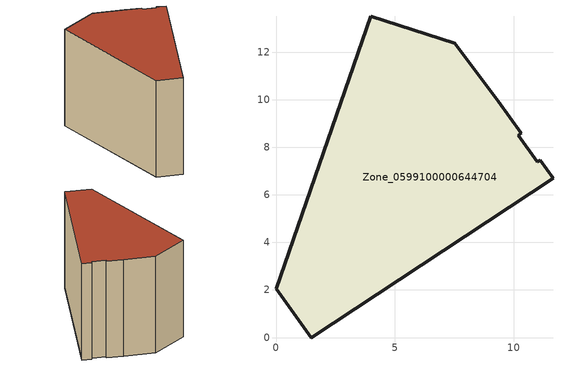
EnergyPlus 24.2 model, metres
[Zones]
Zone_0599100000644704
 floor ground (C_G): 0,2.04 3.99,13.5 7.51,12.38 9.35,9.94 10.31,8.58 10.2,8.5 10.99,7.39 11.11,7.46 11.65,6.7 1.49,0 z0
 wall outside (C_F): 3.99,13.5 0,2.04 1.49,0 11.65,6.7 11.11,7.46 10.99,7.39 10.2,8.5 10.31,8.58 9.35,9.94 7.51,12.38 3.99,13.5 z0:10.88
 roof outside (C_R): 10.99,7.39 10.2,8.5 10.31,8.58 9.35,9.94 7.51,12.38 3.99,13.5 0,2.04 1.49,0 11.65,6.7 11.11,7.46 z10.88
[BUILDING]
Pand.0599100000644704: North Axis=0; Terrain=City; Loads Convergence Tolerance Value=0.04; Temperature Convergence Tolerance Value=0.4; Solar Distribution=FullExterior; Maximum Number of Warmup Days=25; Minimum Number of Warmup Days=1
[Site:Location]
Rotterdam.The.Hague.AP_ZH_NLD Design_Conditions: Latitude=51.96; Longitude=4.45; Time Zone=1; Elevation=-4.5
[SITE:GROUNDTEMPERATURE:BUILDINGSURFACE]
18, 18, 18, 18, 18, 18, 18, 18, 18, 18, 18, 18
[MATERIAL] Thermal Absorptance=0.9; Solar Absorptance=0.7; Visible Absorptance=0.7
Name | Roughness | Thickness | Conductivity | Density | Specific Heat
G.TI.1946 | MediumSmooth | 0.15 | 1 | 540 | 1210
F.TI.1946 | Rough | 0.3 | 0.857143 | 1920 | 840
R.TI.1946 | MediumRough | 0.2 | 0.1 | 1500 | 1000
[CONSTRUCTION]
C_G: G.TI.1946
C_F: F.TI.1946
C_R: R.TI.1946
[ZONE]
Zone_0599100000644704: Type=1; Multiplier=1; Ceiling Height=Autocalculate; Volume=Autocalculate; Floor Area=autocalculate; Part of Total Floor Area=Yes
[ZONEINFILTRATION:DESIGNFLOWRATE]
Infil_Zone_0599100000644704: Zone or ZoneList or Space or SpaceList=Zone_0599100000644704; Schedule=AlwaysOn; Design Flow Rate Calculation Method=Flow/Area; Flow Rate per Floor Area=0.003; Constant Term Coefficient=1; Temperature Term Coefficient=0; Velocity Term Coefficient=0; Velocity Squared Term Coefficient=0
[HVACTEMPLATE:ZONE:IDEALLOADSAIRSYSTEM]
Zone_0599100000644704: Maximum Heating Supply Air Temperature=50; Minimum Cooling Supply Air Temperature=13; Maximum Heating Supply Air Humidity Ratio=0.0156; Minimum Cooling Supply Air Humidity Ratio=0.0077; Heating Limit=NoLimit; Cooling Limit=NoLimit; Dehumidification Control Type=ConstantSensibleHeatRatio; Cooling Sensible Heat Ratio=0.7; Dehumidification Setpoint=60; Humidification Control Type=None; Humidification Setpoint=30; Outdoor Air Method=None; Outdoor Air Flow Rate per Person=0.00944; Outdoor Air Flow Rate per Zone Floor Area=0; Outdoor Air Flow Rate per Zone=0; Demand Controlled Ventilation Type=None; Outdoor Air Economizer Type=NoEconomizer; Heat Recovery Type=None; Sensible Heat Recovery Effectiveness=0.7; Latent Heat Recovery Effectiveness=0.65
[ZONECONTROL:THERMOSTAT]
ThermostatControl_Zone_0599100000644704: Zone or ZoneList=Zone_0599100000644704; Control Type Schedule=DualSetpointControlType; Control 1=Thermostat_Zone_0599100000644704; Temperature Difference Between Cutout And Setpoint=0
[THERMOSTATSETPOINT:DUALSETPOINT]
Thermostat_Zone_0599100000644704: Heating Setpoint Temperature Schedule=HeatingSetpoint_Zone_0599100000644704; Cooling Setpoint Temperature Schedule=CoolingSetpoint_Zone_0599100000644704
[SCHEDULE:COMPACT]
HeatingSetpoint_Zone_0599100000644704: Through: 12/31, For: AllDays, Until: 24:00, 21
CoolingSetpoint_Zone_0599100000644704: Through: 12/31, For: AllDays, Until: 24:00, 24
DualSetpointControlType: Through: 12/31, For: AllDays, Until: 24:00, 4
AlwaysOn: Through: 12/31, For: AllDays, Until: 24:00, 1
